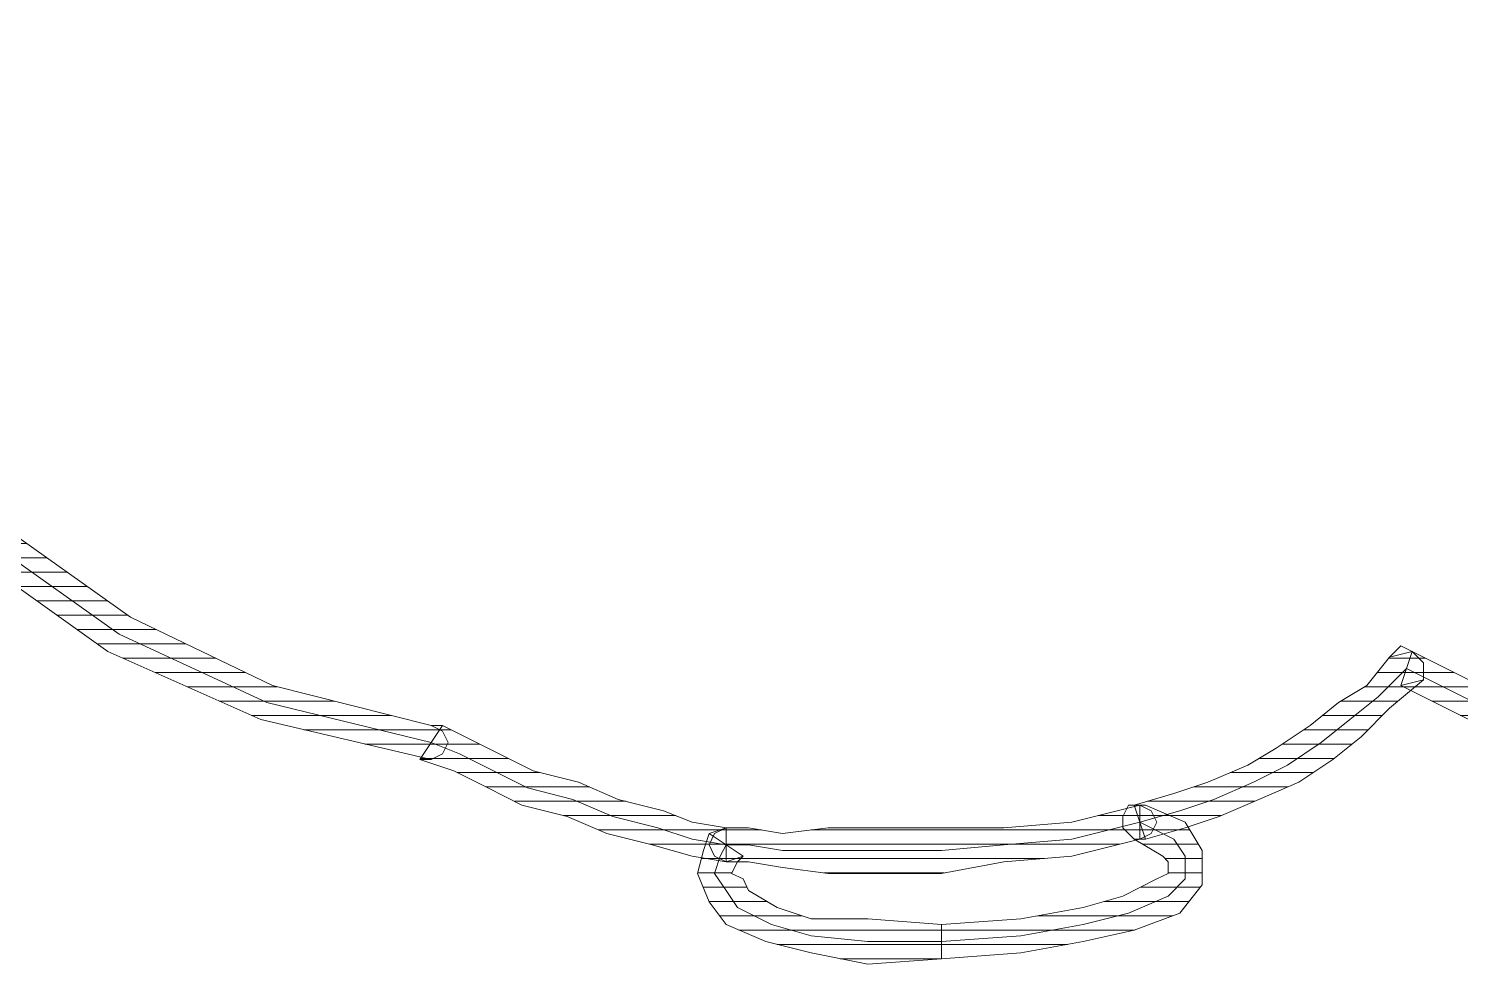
# Model space of a CAD drawing. Header units: centimetres. Extents: x 54005 to 61405, y 90310 to 94744.
# Drawn here: x 56840.96 to 56853.45, y 91932.67 to 91940.84 of the extents above; entities that cross this region are included whole.
import ezdxf

# ---------------------------------------------------------------- set-up
doc = ezdxf.new("R2010")
doc.units = ezdxf.units.CM
doc.header["$LTSCALE"] = 25
doc.layers.get('0').update_dxf_attribs({"lineweight": 0})
doc.layers.add('ÖLCULENDIRME', color=115, linetype='Continuous', lineweight=5)
pattern_1 = [(360, (-5108.51305, -673.59423), (1e-16, 0.125), [25])]

# ---------------------------------------------------------------- blocks, each defined once
blk = doc.blocks.new('by')
at = {"ltscale": 30}
h = blk.add_hatch(dxfattribs=at)
h.set_pattern_fill('DC_LINES', color=256, scale=0.1, style=0)
h.set_pattern_definition(pattern_1)
edge = h.paths.add_edge_path(flags=0)
edge.add_line((6404.069, 2234.841), (6404.713, 2234.89))
edge.add_line((6404.713, 2234.89), (6405.207, 2234.791))
edge.add_line((6405.207, 2234.791), (6405.603, 2234.692))
edge.add_line((6405.603, 2234.692), (6405.949, 2234.543))
edge.add_line((6405.949, 2234.543), (6406.097, 2234.344))
edge.add_line((6406.097, 2234.344), (6406.197, 2234.096))
edge.add_line((6406.197, 2234.096), (6406.147, 2233.897))
edge.add_line((6406.147, 2233.897), (6406.097, 2233.748))
edge.add_line((6406.097, 2233.748), (6405.801, 2233.947))
edge.add_line((6405.801, 2233.947), (6405.85, 2233.996))
edge.add_line((6405.85, 2233.996), (6405.9, 2234.096))
edge.add_line((6405.9, 2234.096), (6405.801, 2234.145))
edge.add_line((6405.801, 2234.145), (6405.752, 2234.245))
edge.add_line((6405.752, 2234.245), (6405.504, 2234.394))
edge.add_line((6405.504, 2234.394), (6405.207, 2234.493))
edge.add_line((6405.207, 2234.493), (6404.713, 2234.493))
edge.add_line((6404.713, 2234.493), (6404.069, 2234.543))
h = blk.add_hatch(dxfattribs=at)
h.set_pattern_fill('DC_LINES', color=256, scale=0.1, style=0)
h.set_pattern_definition(pattern_1)
edge = h.paths.add_edge_path(flags=0)
edge.add_line((6402.338, 2233.5), (6402.288, 2233.5))
edge.add_line((6402.288, 2233.5), (6401.942, 2233.649))
edge.add_line((6401.942, 2233.649), (6401.794, 2233.897))
edge.add_line((6401.794, 2233.897), (6401.794, 2234.195))
edge.add_line((6401.794, 2234.195), (6401.991, 2234.443))
edge.add_line((6401.991, 2234.443), (6402.387, 2234.592))
edge.add_line((6402.387, 2234.592), (6402.833, 2234.692))
edge.add_line((6402.833, 2234.692), (6403.377, 2234.791))
edge.add_line((6403.377, 2234.791), (6404.069, 2234.841))
edge.add_line((6404.069, 2234.841), (6404.069, 2234.543))
edge.add_line((6404.069, 2234.543), (6403.377, 2234.493))
edge.add_line((6403.377, 2234.493), (6402.833, 2234.394))
edge.add_line((6402.833, 2234.394), (6402.486, 2234.294))
edge.add_line((6402.486, 2234.294), (6402.189, 2234.145))
edge.add_line((6402.189, 2234.145), (6402.091, 2234.096))
edge.add_line((6402.091, 2234.096), (6402.091, 2233.996))
edge.add_line((6402.091, 2233.996), (6402.139, 2233.947))
edge.add_line((6402.139, 2233.947), (6402.387, 2233.798))
edge.add_line((6402.387, 2233.798), (6402.338, 2233.798))
edge.add_line((6402.338, 2233.798), (6402.387, 2233.798))
edge.add_line((6402.387, 2233.798), (6402.486, 2233.698))
edge.add_line((6402.486, 2233.698), (6402.486, 2233.599))
edge.add_line((6402.486, 2233.599), (6402.436, 2233.5))
edge.add_line((6402.436, 2233.5), (6402.288, 2233.5))
h = blk.add_hatch(dxfattribs=at)
h.set_pattern_fill('DC_LINES', color=256, scale=0.1, style=0)
h.set_pattern_definition(pattern_1)
edge = h.paths.add_edge_path(flags=0)
edge.add_line((6402.288, 2233.798), (6402.338, 2233.798))
edge.add_line((6402.338, 2233.798), (6402.931, 2233.947))
edge.add_line((6402.931, 2233.947), (6403.525, 2233.996))
edge.add_line((6403.525, 2233.996), (6404.069, 2234.096))
edge.add_line((6404.069, 2234.096), (6404.613, 2234.096))
edge.add_line((6404.613, 2234.096), (6405.058, 2234.096))
edge.add_line((6405.058, 2234.096), (6405.455, 2234.046))
edge.add_line((6405.455, 2234.046), (6405.752, 2233.996))
edge.add_line((6405.752, 2233.996), (6405.949, 2233.996))
edge.add_line((6405.949, 2233.996), (6405.949, 2233.698))
edge.add_line((6405.949, 2233.698), (6405.752, 2233.698))
edge.add_line((6405.752, 2233.698), (6405.455, 2233.748))
edge.add_line((6405.455, 2233.748), (6405.058, 2233.698))
edge.add_line((6405.058, 2233.698), (6404.613, 2233.698))
edge.add_line((6404.613, 2233.698), (6404.069, 2233.698))
edge.add_line((6404.069, 2233.698), (6403.525, 2233.698))
edge.add_line((6403.525, 2233.698), (6402.931, 2233.649))
edge.add_line((6402.931, 2233.649), (6402.338, 2233.5))
edge.add_line((6402.338, 2233.5), (6402.387, 2233.5))
edge.add_line((6402.387, 2233.5), (6402.338, 2233.5))
edge.add_line((6402.338, 2233.5), (6402.239, 2233.549))
edge.add_line((6402.239, 2233.549), (6402.189, 2233.649))
edge.add_line((6402.189, 2233.649), (6402.239, 2233.748))
edge.add_line((6402.239, 2233.748), (6402.338, 2233.798))
h = blk.add_hatch(dxfattribs=at)
h.set_pattern_fill('DC_LINES', color=256, scale=0.1, style=0)
h.set_pattern_definition(pattern_1)
edge = h.paths.add_edge_path(flags=0)
edge.add_line((6406.097, 2233.748), (6405.949, 2233.698))
edge.add_line((6405.949, 2233.698), (6405.752, 2233.698))
edge.add_line((6405.752, 2233.698), (6405.455, 2233.748))
edge.add_line((6405.455, 2233.748), (6405.058, 2233.698))
edge.add_line((6405.058, 2233.698), (6404.613, 2233.698))
edge.add_line((6404.613, 2233.698), (6404.069, 2233.698))
edge.add_line((6404.069, 2233.698), (6403.525, 2233.698))
edge.add_line((6403.525, 2233.698), (6402.931, 2233.649))
edge.add_line((6402.931, 2233.649), (6402.338, 2233.5))
edge.add_line((6402.338, 2233.5), (6402.338, 2233.798))
edge.add_line((6402.338, 2233.798), (6402.931, 2233.947))
edge.add_line((6402.931, 2233.947), (6403.525, 2233.996))
edge.add_line((6403.525, 2233.996), (6404.069, 2234.096))
edge.add_line((6404.069, 2234.096), (6404.613, 2234.096))
edge.add_line((6404.613, 2234.096), (6405.058, 2234.096))
edge.add_line((6405.058, 2234.096), (6405.455, 2234.046))
edge.add_line((6405.455, 2234.046), (6405.752, 2233.996))
edge.add_line((6405.752, 2233.996), (6405.949, 2233.996))
edge.add_line((6405.949, 2233.996), (6405.801, 2233.947))
edge.add_line((6405.801, 2233.947), (6405.949, 2233.996))
edge.add_line((6405.949, 2233.996), (6406.049, 2233.947))
edge.add_line((6406.049, 2233.947), (6406.097, 2233.847))
edge.add_line((6406.097, 2233.847), (6406.049, 2233.748))
edge.add_line((6406.049, 2233.748), (6405.949, 2233.698))
h = blk.add_hatch(dxfattribs=at)
h.set_pattern_fill('DC_LINES', color=256, scale=0.1, style=0)
h.set_pattern_definition(pattern_1)
edge = h.paths.add_edge_path(flags=0)
edge.add_line((6405.949, 2233.996), (6406.246, 2233.947))
edge.add_line((6406.246, 2233.947), (6406.593, 2233.847))
edge.add_line((6406.593, 2233.847), (6406.988, 2233.748))
edge.add_line((6406.988, 2233.748), (6407.335, 2233.599))
edge.add_line((6407.335, 2233.599), (6407.73, 2233.5))
edge.add_line((6407.73, 2233.5), (6408.027, 2233.35))
edge.add_line((6408.027, 2233.35), (6408.324, 2233.201))
edge.add_line((6408.324, 2233.201), (6408.621, 2233.102))
edge.add_line((6408.621, 2233.102), (6408.423, 2232.804))
edge.add_line((6408.423, 2232.804), (6408.225, 2232.903))
edge.add_line((6408.225, 2232.903), (6407.928, 2233.052))
edge.add_line((6407.928, 2233.052), (6407.632, 2233.201))
edge.add_line((6407.632, 2233.201), (6407.235, 2233.301))
edge.add_line((6407.235, 2233.301), (6406.889, 2233.45))
edge.add_line((6406.889, 2233.45), (6406.494, 2233.549))
edge.add_line((6406.494, 2233.549), (6406.246, 2233.649))
edge.add_line((6406.246, 2233.649), (6405.949, 2233.698))
h = blk.add_hatch(dxfattribs=at)
h.set_pattern_fill('DC_LINES', color=256, scale=0.1, style=0)
h.set_pattern_definition(pattern_1)
edge = h.paths.add_edge_path(flags=0)
edge.add_line((6400.061, 2232.456), (6399.864, 2232.407))
edge.add_line((6399.864, 2232.407), (6400.161, 2232.655))
edge.add_line((6400.161, 2232.655), (6400.408, 2232.903))
edge.add_line((6400.408, 2232.903), (6400.655, 2233.102))
edge.add_line((6400.655, 2233.102), (6400.952, 2233.301))
edge.add_line((6400.952, 2233.301), (6401.299, 2233.45))
edge.add_line((6401.299, 2233.45), (6401.645, 2233.599))
edge.add_line((6401.645, 2233.599), (6401.942, 2233.698))
edge.add_line((6401.942, 2233.698), (6402.288, 2233.798))
edge.add_line((6402.288, 2233.798), (6402.387, 2233.5))
edge.add_line((6402.387, 2233.5), (6402.041, 2233.4))
edge.add_line((6402.041, 2233.4), (6401.744, 2233.301))
edge.add_line((6401.744, 2233.301), (6401.397, 2233.152))
edge.add_line((6401.397, 2233.152), (6401.15, 2233.003))
edge.add_line((6401.15, 2233.003), (6400.853, 2232.804))
edge.add_line((6400.853, 2232.804), (6400.606, 2232.605))
edge.add_line((6400.606, 2232.605), (6400.358, 2232.456))
edge.add_line((6400.358, 2232.456), (6400.161, 2232.208))
edge.add_line((6400.161, 2232.208), (6399.963, 2232.158))
edge.add_line((6399.963, 2232.158), (6400.161, 2232.208))
edge.add_line((6400.161, 2232.208), (6400.061, 2232.109))
edge.add_line((6400.061, 2232.109), (6399.963, 2232.158))
edge.add_line((6399.963, 2232.158), (6399.864, 2232.258))
edge.add_line((6399.864, 2232.258), (6399.864, 2232.407))
h = blk.add_hatch(dxfattribs=at)
h.set_pattern_fill('DC_LINES', color=256, scale=0.1, style=0)
h.set_pattern_definition(pattern_1)
edge = h.paths.add_edge_path(flags=0)
edge.add_line((6396.797, 2233.102), (6396.797, 2233.152))
edge.add_line((6396.797, 2233.152), (6397.142, 2233.301))
edge.add_line((6397.142, 2233.301), (6397.539, 2233.4))
edge.add_line((6397.539, 2233.4), (6397.934, 2233.301))
edge.add_line((6397.934, 2233.301), (6398.38, 2233.201))
edge.add_line((6398.38, 2233.201), (6398.825, 2233.052))
edge.add_line((6398.825, 2233.052), (6399.27, 2232.854))
edge.add_line((6399.27, 2232.854), (6399.666, 2232.655))
edge.add_line((6399.666, 2232.655), (6400.061, 2232.456))
edge.add_line((6400.061, 2232.456), (6399.963, 2232.158))
edge.add_line((6399.963, 2232.158), (6399.567, 2232.357))
edge.add_line((6399.567, 2232.357), (6399.171, 2232.556))
edge.add_line((6399.171, 2232.556), (6398.726, 2232.754))
edge.add_line((6398.726, 2232.754), (6398.281, 2232.903))
edge.add_line((6398.281, 2232.903), (6397.934, 2233.003))
edge.add_line((6397.934, 2233.003), (6397.539, 2233.003))
edge.add_line((6397.539, 2233.003), (6397.242, 2233.003))
edge.add_line((6397.242, 2233.003), (6396.994, 2232.854))
edge.add_line((6396.994, 2232.854), (6396.994, 2232.903))
h = blk.add_hatch(dxfattribs=at)
h.set_pattern_fill('DC_LINES', color=256, scale=0.1, style=0)
h.set_pattern_definition(pattern_1)
edge = h.paths.add_edge_path(flags=0)
edge.add_line((6408.621, 2233.102), (6408.522, 2233.102))
edge.add_line((6408.522, 2233.102), (6410.007, 2232.754))
edge.add_line((6410.007, 2232.754), (6411.342, 2232.158))
edge.add_line((6411.342, 2232.158), (6412.529, 2231.314))
edge.add_line((6412.529, 2231.314), (6413.519, 2230.32))
edge.add_line((6413.519, 2230.32), (6414.41, 2229.277))
edge.add_line((6414.41, 2229.277), (6415.102, 2228.234))
edge.add_line((6415.102, 2228.234), (6415.596, 2227.191))
edge.add_line((6415.596, 2227.191), (6415.993, 2226.346))
edge.add_line((6415.993, 2226.346), (6415.696, 2226.247))
edge.add_line((6415.696, 2226.247), (6415.3, 2227.092))
edge.add_line((6415.3, 2227.092), (6414.805, 2228.035))
edge.add_line((6414.805, 2228.035), (6414.113, 2229.079))
edge.add_line((6414.113, 2229.079), (6413.321, 2230.122))
edge.add_line((6413.321, 2230.122), (6412.332, 2231.016))
edge.add_line((6412.332, 2231.016), (6411.144, 2231.86))
edge.add_line((6411.144, 2231.86), (6409.907, 2232.456))
edge.add_line((6409.907, 2232.456), (6408.522, 2232.804))
edge.add_line((6408.522, 2232.804), (6408.423, 2232.804))
edge.add_line((6408.423, 2232.804), (6408.522, 2232.804))
edge.add_line((6408.522, 2232.804), (6408.423, 2232.854))
edge.add_line((6408.423, 2232.854), (6408.374, 2232.953))
edge.add_line((6408.374, 2232.953), (6408.423, 2233.052))
edge.add_line((6408.423, 2233.052), (6408.522, 2233.102))
for p, q in [((6404.069, 2234.841, -4.505), (6404.713, 2234.89, -4.505)), ((6404.713, 2234.89, -4.505), (6405.207, 2234.791, -4.505)), ((6402.833, 2234.692, -4.505), (6403.377, 2234.791, -4.505)), ((6403.377, 2234.791, -4.505), (6404.069, 2234.841, -4.505)), ((6404.069, 2234.841, -4.505), (6404.069, 2234.841, -4.505)), ((6404.069, 2234.543, -4.505), (6404.069, 2234.841, -4.505)), ((6404.069, 2234.841, -4.505), (6404.069, 2234.841, -4.505)), ((6404.069, 2234.841, -4.505), (6404.069, 2234.543, -4.505)), ((6405.207, 2234.791, -4.505), (6405.603, 2234.692, -4.505)), ((6402.387, 2234.592, -4.505), (6402.833, 2234.692, -4.505)), ((6403.377, 2234.642, -4.505), (6402.833, 2234.543, -4.505)), ((6404.069, 2234.692, -4.505), (6403.377, 2234.642, -4.505)), ((6404.713, 2234.692, -4.505), (6404.069, 2234.692, -4.505)), ((6405.207, 2234.642, -4.505), (6404.713, 2234.692, -4.505)), ((6405.553, 2234.543, -4.505), (6405.207, 2234.642, -4.505)), ((6405.603, 2234.692, -4.505), (6405.949, 2234.543, -4.505)), ((6401.991, 2234.443, -4.505), (6402.387, 2234.592, -4.505)), ((6402.833, 2234.543, -4.505), (6402.436, 2234.443, -4.505)), ((6403.377, 2234.493, -4.505), (6402.833, 2234.394, -4.505)), ((6404.069, 2234.543, -4.505), (6403.377, 2234.493, -4.505)), ((6404.713, 2234.493, -4.505), (6404.069, 2234.543, -4.505)), ((6404.069, 2234.543, -4.505), (6404.069, 2234.543, -4.505)), ((6405.207, 2234.493, -4.505), (6404.713, 2234.493, -4.505)), ((6405.504, 2234.394, -4.505), (6405.207, 2234.493, -4.505)), ((6405.85, 2234.394, -4.505), (6405.553, 2234.543, -4.505)), ((6405.949, 2234.543, -4.505), (6406.097, 2234.344, -4.505)), ((6401.794, 2234.195, -4.505), (6401.991, 2234.443, -4.505)), ((6402.436, 2234.443, -4.505), (6402.091, 2234.294, -4.505)), ((6402.833, 2234.394, -4.505), (6402.486, 2234.294, -4.505)), ((6405.752, 2234.245, -4.505), (6405.504, 2234.394, -4.505)), ((6405.949, 2234.245, -4.505), (6405.85, 2234.394, -4.505)), ((6402.091, 2234.294, -4.505), (6401.942, 2234.145, -4.505)), ((6402.486, 2234.294, -4.505), (6402.189, 2234.145, -4.505)), ((6405.801, 2234.145, -4.505), (6405.752, 2234.245, -4.505)), ((6406.049, 2234.096, -4.505), (6405.949, 2234.245, -4.505)), ((6406.097, 2234.344, -4.505), (6406.197, 2234.096, -4.505)), ((6401.794, 2233.897, -4.505), (6401.794, 2234.195, -4.505)), ((6401.942, 2234.145, -4.505), (6401.942, 2233.947, -4.505)), ((6402.189, 2234.145, -4.505), (6402.091, 2234.096, -4.505)), ((6405.9, 2234.096, -4.505), (6405.801, 2234.145, -4.505)), ((6402.091, 2234.096, -4.505), (6402.091, 2233.996, -4.505)), ((6402.091, 2233.996, -4.505), (6402.139, 2233.947, -4.505)), ((6402.931, 2233.947, -4.505), (6403.525, 2233.996, -4.505)), ((6402.931, 2233.947, -4.505), (6403.525, 2233.996, -4.505)), ((6403.525, 2233.996, -4.505), (6404.069, 2234.096, -4.505)), ((6403.525, 2233.996, -4.505), (6404.069, 2234.096, -4.505)), ((6404.069, 2234.096, -4.505), (6404.613, 2234.096, -4.505)), ((6404.069, 2234.096, -4.505), (6404.613, 2234.096, -4.505)), ((6404.613, 2234.096, -4.505), (6405.058, 2234.096, -4.505)), ((6404.613, 2234.096, -4.505), (6405.058, 2234.096, -4.505)), ((6405.058, 2234.096, -4.505), (6405.455, 2234.046, -4.505)), ((6405.058, 2234.096, -4.505), (6405.455, 2234.046, -4.505)), ((6405.455, 2234.046, -4.505), (6405.752, 2233.996, -4.505)), ((6405.455, 2234.046, -4.505), (6405.752, 2233.996, -4.505)), ((6405.752, 2233.996, -4.505), (6405.949, 2233.996, -4.505)), ((6405.752, 2233.996, -4.505), (6405.949, 2233.996, -4.505)), ((6405.801, 2233.947, -4.505), (6405.85, 2233.996, -4.505)), ((6405.949, 2233.996, -4.505), (6405.801, 2233.947, -4.505)), ((6405.801, 2233.947, -4.505), (6405.949, 2233.996, -4.505)), ((6405.85, 2233.996, -4.505), (6405.9, 2234.096, -4.505)), ((6405.949, 2233.996, -4.505), (6405.949, 2233.996, -4.505)), ((6405.949, 2233.996, -4.505), (6406.246, 2233.947, -4.505)), ((6405.949, 2233.698, -4.505), (6405.949, 2233.996, -4.505)), ((6405.949, 2233.996, -4.505), (6405.949, 2233.996, -4.505)), ((6405.949, 2233.996, -4.505), (6406.049, 2233.947, -4.505)), ((6405.949, 2233.996, -4.505), (6405.949, 2233.698, -4.505)), ((6405.999, 2233.947, -4.505), (6406.049, 2234.096, -4.505)), ((6406.197, 2234.096, -4.505), (6406.147, 2233.897, -4.505)), ((6401.942, 2233.649, -4.505), (6401.794, 2233.897, -4.505)), ((6401.942, 2233.947, -4.505), (6402.041, 2233.798, -4.505)), ((6402.139, 2233.947, -4.505), (6402.387, 2233.798, -4.505)), ((6402.338, 2233.798, -4.505), (6402.931, 2233.947, -4.505)), ((6402.338, 2233.798, -4.505), (6402.931, 2233.947, -4.505)), ((6403.525, 2233.847, -4.505), (6404.069, 2233.897, -4.505)), ((6404.069, 2233.897, -4.505), (6403.525, 2233.847, -4.505)), ((6404.069, 2233.897, -4.505), (6404.613, 2233.897, -4.505)), ((6404.613, 2233.897, -4.505), (6404.069, 2233.897, -4.505)), ((6404.613, 2233.897, -4.505), (6405.058, 2233.897, -4.505)), ((6405.058, 2233.897, -4.505), (6404.613, 2233.897, -4.505)), ((6405.058, 2233.897, -4.505), (6405.455, 2233.897, -4.505)), ((6405.455, 2233.897, -4.505), (6405.058, 2233.897, -4.505)), ((6405.455, 2233.897, -4.505), (6405.752, 2233.847, -4.505)), ((6405.752, 2233.847, -4.505), (6405.455, 2233.897, -4.505)), ((6406.097, 2233.748, -4.505), (6405.801, 2233.947, -4.505)), ((6405.949, 2233.847, -4.505), (6405.999, 2233.947, -4.505)), ((6406.049, 2233.947, -4.505), (6406.097, 2233.847, -4.505)), ((6406.147, 2233.897, -4.505), (6406.097, 2233.748, -4.505)), ((6406.246, 2233.947, -4.505), (6406.593, 2233.847, -4.505)), ((6401.942, 2233.698, -4.505), (6402.288, 2233.798, -4.505)), ((6402.041, 2233.798, -4.505), (6402.338, 2233.649, -4.505)), ((6402.189, 2233.649, -4.505), (6402.239, 2233.748, -4.505)), ((6402.239, 2233.748, -4.505), (6402.338, 2233.798, -4.505)), ((6402.288, 2233.798, -4.505), (6402.387, 2233.5, -4.505)), ((6402.288, 2233.798, -4.505), (6402.338, 2233.798, -4.505)), ((6402.338, 2233.798, -4.505), (6402.288, 2233.798, -4.505)), ((6402.288, 2233.798, -4.505), (6402.288, 2233.798, -4.505)), ((6402.338, 2233.649, -4.505), (6402.931, 2233.798, -4.505)), ((6402.338, 2233.5, -4.505), (6402.338, 2233.798, -4.505)), ((6402.387, 2233.798, -4.505), (6402.338, 2233.798, -4.505)), ((6402.338, 2233.798, -4.505), (6402.387, 2233.798, -4.505)), ((6402.931, 2233.798, -4.505), (6402.338, 2233.649, -4.505)), ((6402.387, 2233.798, -4.505), (6402.486, 2233.698, -4.505)), ((6402.931, 2233.798, -4.505), (6403.525, 2233.847, -4.505)), ((6403.525, 2233.847, -4.505), (6402.931, 2233.798, -4.505)), ((6405.455, 2233.748, -4.505), (6405.058, 2233.698, -4.505)), ((6405.455, 2233.748, -4.505), (6405.058, 2233.698, -4.505)), ((6405.752, 2233.698, -4.505), (6405.455, 2233.748, -4.505)), ((6405.752, 2233.698, -4.505), (6405.455, 2233.748, -4.505)), ((6405.752, 2233.847, -4.505), (6405.949, 2233.847, -4.505)), ((6405.949, 2233.847, -4.505), (6405.752, 2233.847, -4.505)), ((6406.246, 2233.798, -4.505), (6405.949, 2233.847, -4.505)), ((6406.097, 2233.748, -4.505), (6405.949, 2233.698, -4.505)), ((6406.049, 2233.748, -4.505), (6405.949, 2233.698, -4.505)), ((6405.949, 2233.698, -4.505), (6406.097, 2233.748, -4.505)), ((6406.097, 2233.847, -4.505), (6406.049, 2233.748, -4.505)), ((6406.097, 2233.748, -4.505), (6406.097, 2233.748, -4.505)), ((6406.543, 2233.698, -4.505), (6406.246, 2233.798, -4.505)), ((6406.593, 2233.847, -4.505), (6406.988, 2233.748, -4.505)), ((6406.988, 2233.748, -4.505), (6407.335, 2233.599, -4.505)), ((6401.645, 2233.599, -4.505), (6401.942, 2233.698, -4.505)), ((6402.288, 2233.5, -4.505), (6401.942, 2233.649, -4.505)), ((6402.338, 2233.649, -4.505), (6401.991, 2233.549, -4.505)), ((6402.239, 2233.549, -4.505), (6402.189, 2233.649, -4.505)), ((6402.338, 2233.649, -4.505), (6402.338, 2233.649, -4.505)), ((6402.338, 2233.649, -4.505), (6402.338, 2233.649, -4.505)), ((6402.931, 2233.649, -4.505), (6402.338, 2233.5, -4.505)), ((6402.931, 2233.649, -4.505), (6402.338, 2233.5, -4.505)), ((6402.486, 2233.698, -4.505), (6402.486, 2233.599, -4.505)), ((6403.525, 2233.698, -4.505), (6402.931, 2233.649, -4.505)), ((6403.525, 2233.698, -4.505), (6402.931, 2233.649, -4.505)), ((6404.069, 2233.698, -4.505), (6403.525, 2233.698, -4.505)), ((6404.069, 2233.698, -4.505), (6403.525, 2233.698, -4.505)), ((6404.613, 2233.698, -4.505), (6404.069, 2233.698, -4.505)), ((6404.613, 2233.698, -4.505), (6404.069, 2233.698, -4.505)), ((6405.058, 2233.698, -4.505), (6404.613, 2233.698, -4.505)), ((6405.058, 2233.698, -4.505), (6404.613, 2233.698, -4.505)), ((6405.949, 2233.698, -4.505), (6405.752, 2233.698, -4.505)), ((6405.949, 2233.698, -4.505), (6405.752, 2233.698, -4.505)), ((6406.246, 2233.649, -4.505), (6405.949, 2233.698, -4.505)), ((6405.949, 2233.698, -4.505), (6405.949, 2233.698, -4.505)), ((6406.494, 2233.549, -4.505), (6406.246, 2233.649, -4.505)), ((6406.938, 2233.599, -4.505), (6406.543, 2233.698, -4.505)), ((6401.299, 2233.45, -4.505), (6401.645, 2233.599, -4.505)), ((6401.991, 2233.549, -4.505), (6401.694, 2233.45, -4.505)), ((6402.387, 2233.5, -4.505), (6402.041, 2233.4, -4.505)), ((6402.338, 2233.5, -4.505), (6402.239, 2233.549, -4.505)), ((6402.338, 2233.5, -4.505), (6402.288, 2233.5, -4.505)), ((6402.436, 2233.5, -4.505), (6402.288, 2233.5, -4.505)), ((6402.288, 2233.5, -4.505), (6402.338, 2233.5, -4.505)), ((6402.338, 2233.5, -4.505), (6402.387, 2233.5, -4.505)), ((6402.387, 2233.5, -4.505), (6402.338, 2233.5, -4.505)), ((6402.338, 2233.5, -4.505), (6402.338, 2233.5, -4.505)), ((6402.486, 2233.599, -4.505), (6402.436, 2233.5, -4.505)), ((6406.889, 2233.45, -4.505), (6406.494, 2233.549, -4.505)), ((6407.285, 2233.45, -4.505), (6406.938, 2233.599, -4.505)), ((6407.335, 2233.599, -4.505), (6407.73, 2233.5, -4.505)), ((6407.73, 2233.5, -4.505), (6408.027, 2233.35, -4.505)), ((6400.952, 2233.301, -4.505), (6401.299, 2233.45, -4.505)), ((6401.694, 2233.45, -4.505), (6401.348, 2233.301, -4.505)), ((6402.041, 2233.4, -4.505), (6401.744, 2233.301, -4.505)), ((6407.235, 2233.301, -4.505), (6406.889, 2233.45, -4.505)), ((6407.68, 2233.35, -4.505), (6407.285, 2233.45, -4.505)), ((6400.655, 2233.102, -4.505), (6400.952, 2233.301, -4.505)), ((6401.348, 2233.301, -4.505), (6401.051, 2233.152, -4.505)), ((6401.744, 2233.301, -4.505), (6401.397, 2233.152, -4.505)), ((6407.632, 2233.201, -4.505), (6407.235, 2233.301, -4.505)), ((6407.977, 2233.201, -4.505), (6407.68, 2233.35, -4.505)), ((6408.027, 2233.35, -4.505), (6408.324, 2233.201, -4.505)), ((6401.051, 2233.152, -4.505), (6400.755, 2232.953, -4.505)), ((6401.397, 2233.152, -4.505), (6401.15, 2233.003, -4.505)), ((6407.928, 2233.052, -4.505), (6407.632, 2233.201, -4.505)), ((6408.274, 2233.052, -4.505), (6407.977, 2233.201, -4.505)), ((6408.324, 2233.201, -4.505), (6408.621, 2233.102, -4.505)), ((6400.408, 2232.903, -4.505), (6400.655, 2233.102, -4.505)), ((6401.15, 2233.003, -4.505), (6400.853, 2232.804, -4.505)), ((6408.225, 2232.903, -4.505), (6407.928, 2233.052, -4.505)), ((6408.522, 2232.953, -4.505), (6408.274, 2233.052, -4.505)), ((6408.374, 2232.953, -4.505), (6408.423, 2233.052, -4.505)), ((6408.621, 2233.102, -4.505), (6408.423, 2232.804, -4.505)), ((6408.423, 2233.052, -4.505), (6408.522, 2233.102, -4.505)), ((6408.621, 2233.102, -4.505), (6408.522, 2233.102, -4.505)), ((6408.522, 2233.102, -4.505), (6410.007, 2232.754, -4.505)), ((6408.522, 2233.102, -4.505), (6408.621, 2233.102, -4.505)), ((6408.621, 2233.102, -4.505), (6408.621, 2233.102, -4.505)), ((6399.27, 2232.854, -4.505), (6399.666, 2232.655, -4.505)), ((6400.161, 2232.655, -4.505), (6400.408, 2232.903, -4.505)), ((6400.755, 2232.953, -4.505), (6400.507, 2232.754, -4.505)), ((6408.423, 2232.804, -4.505), (6408.225, 2232.903, -4.505)), ((6408.423, 2232.854, -4.505), (6408.374, 2232.953, -4.505)), ((6408.522, 2232.804, -4.505), (6408.423, 2232.854, -4.505)), ((6409.957, 2232.605, -4.505), (6408.522, 2232.953, -4.505)), ((6400.507, 2232.754, -4.505), (6400.259, 2232.556, -4.505)), ((6400.853, 2232.804, -4.505), (6400.606, 2232.605, -4.505)), ((6408.522, 2232.804, -4.505), (6408.423, 2232.804, -4.505)), ((6408.423, 2232.804, -4.505), (6408.522, 2232.804, -4.505)), ((6409.907, 2232.456, -4.505), (6408.522, 2232.804, -4.505)), ((6410.007, 2232.754, -4.505), (6411.342, 2232.158, -4.505)), ((6399.616, 2232.506, -4.505), (6399.22, 2232.705, -4.505)), ((6399.666, 2232.655, -4.505), (6400.061, 2232.456, -4.505)), ((6399.864, 2232.407, -4.505), (6400.161, 2232.655, -4.505)), ((6400.606, 2232.605, -4.505), (6400.358, 2232.456, -4.505)), ((6411.243, 2232.009, -4.505), (6409.957, 2232.605, -4.505)), ((6399.567, 2232.357, -4.505), (6399.171, 2232.556, -4.505)), ((6400.012, 2232.307, -4.505), (6399.616, 2232.506, -4.505)), ((6400.259, 2232.556, -4.505), (6400.012, 2232.307, -4.505)), ((6399.963, 2232.158, -4.505), (6399.567, 2232.357, -4.505)), ((6400.061, 2232.456, -4.505), (6399.864, 2232.407, -4.505)), ((6399.864, 2232.407, -4.505), (6400.061, 2232.456, -4.505)), ((6399.864, 2232.258, -4.505), (6399.864, 2232.407, -4.505)), ((6400.061, 2232.456, -4.505), (6399.963, 2232.158, -4.505)), ((6400.061, 2232.456, -4.505), (6400.061, 2232.456, -4.505)), ((6400.358, 2232.456, -4.505), (6400.161, 2232.208, -4.505)), ((6411.144, 2231.86, -4.505), (6409.907, 2232.456, -4.505)), ((6399.963, 2232.158, -4.505), (6399.864, 2232.258, -4.505)), ((6400.161, 2232.208, -4.505), (6399.963, 2232.158, -4.505)), ((6399.963, 2232.158, -4.505), (6400.161, 2232.208, -4.505)), ((6400.061, 2232.109, -4.505), (6399.963, 2232.158, -4.505)), ((6400.161, 2232.208, -4.505), (6400.061, 2232.109, -4.505)), ((6411.342, 2232.158, -4.505), (6412.529, 2231.314, -4.505)), ((6412.43, 2231.165, -4.505), (6411.243, 2232.009, -4.505)), ((6412.332, 2231.016, -4.505), (6411.144, 2231.86, -4.505))]:
    blk.add_line(p, q, dxfattribs=at)

msp = doc.modelspace()

# ---------------------------------------------------------------- block references
at = {"layer": 'ÖLCULENDIRME', "rotation": 180}
msp.add_blockref('by', (63252.992, 94167.561, 4.505), dxfattribs=at)

doc.saveas('drawing.dxf')
